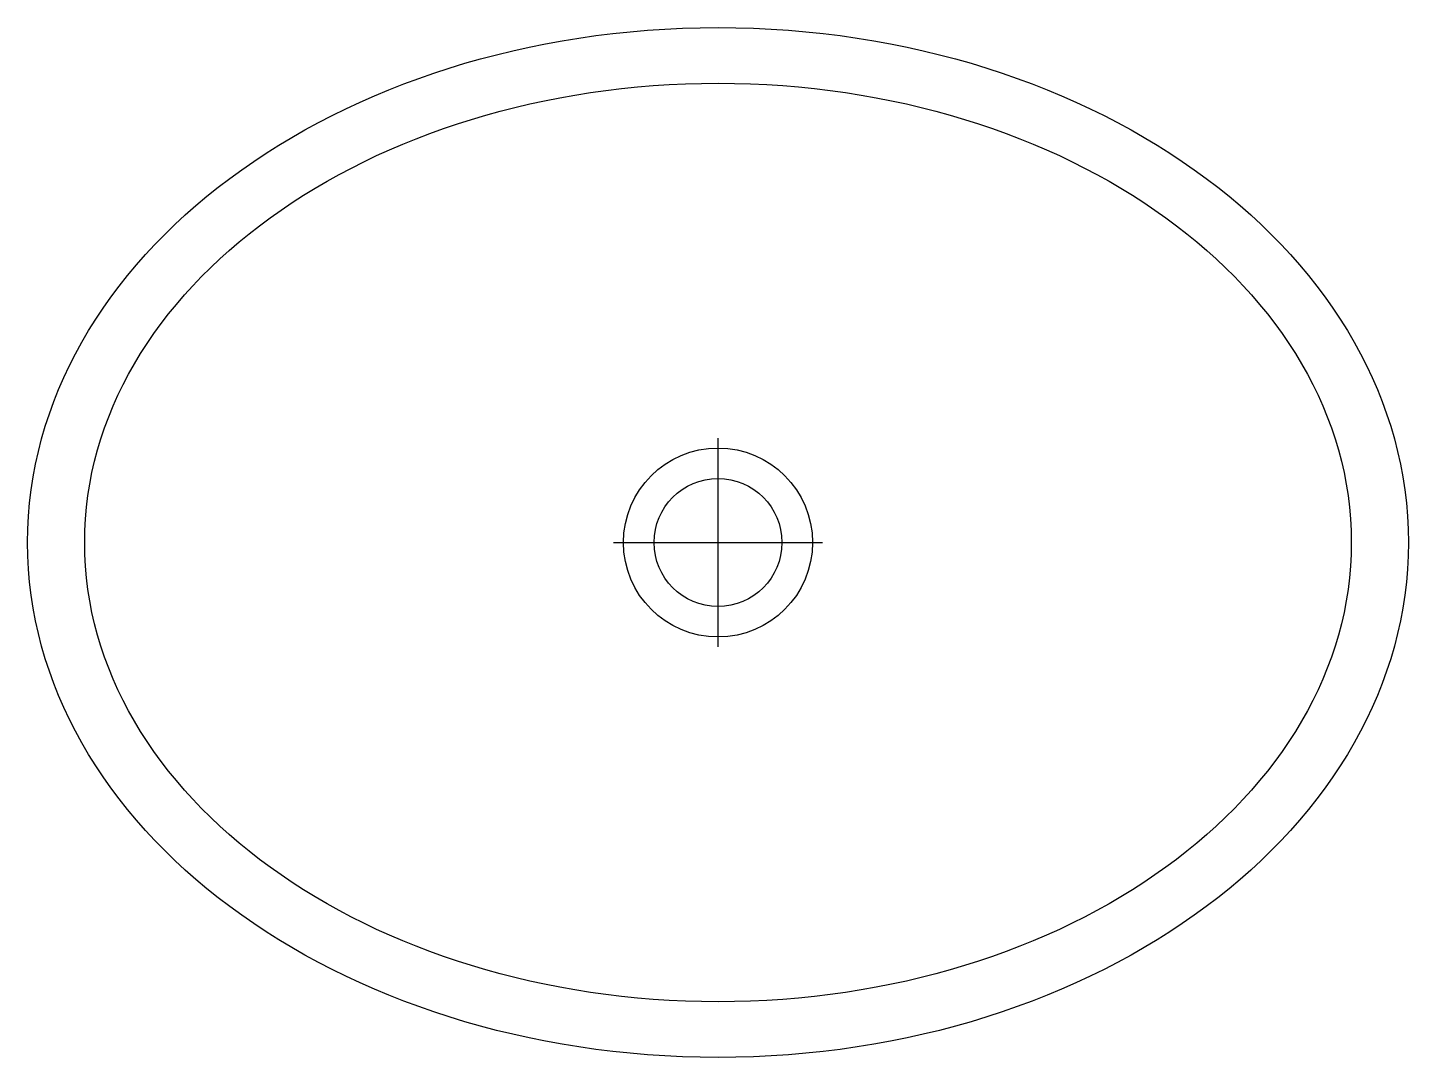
# Model space of a CAD drawing. Header units: millimetres. Extents: x 1.523 to 2.019, y -10.902 to -10.532.
import ezdxf

# ---------------------------------------------------------------- set-up
doc = ezdxf.new("R2010")
doc.units = ezdxf.units.MM
doc.header["$LTSCALE"] = 10

msp = doc.modelspace()

# ---------------------------------------------------------------- linework, layer by layer
at = {"color": 1}
for p, q in [((1.77107, -10.75436), (1.77107, -10.67936)), ((1.73357, -10.71686), (1.80857, -10.71686))]:
    msp.add_line(p, q, dxfattribs=at)
for radius in [0.03395, 0.02297]:
    msp.add_circle((1.77107, -10.71686), radius)
for major_axis, ratio in [((-0.248, 0), 0.745968), ((0.2275, 0), 0.725275)]:
    msp.add_ellipse((1.77107, -10.71686), major_axis=major_axis, ratio=ratio)

doc.saveas('drawing.dxf')
